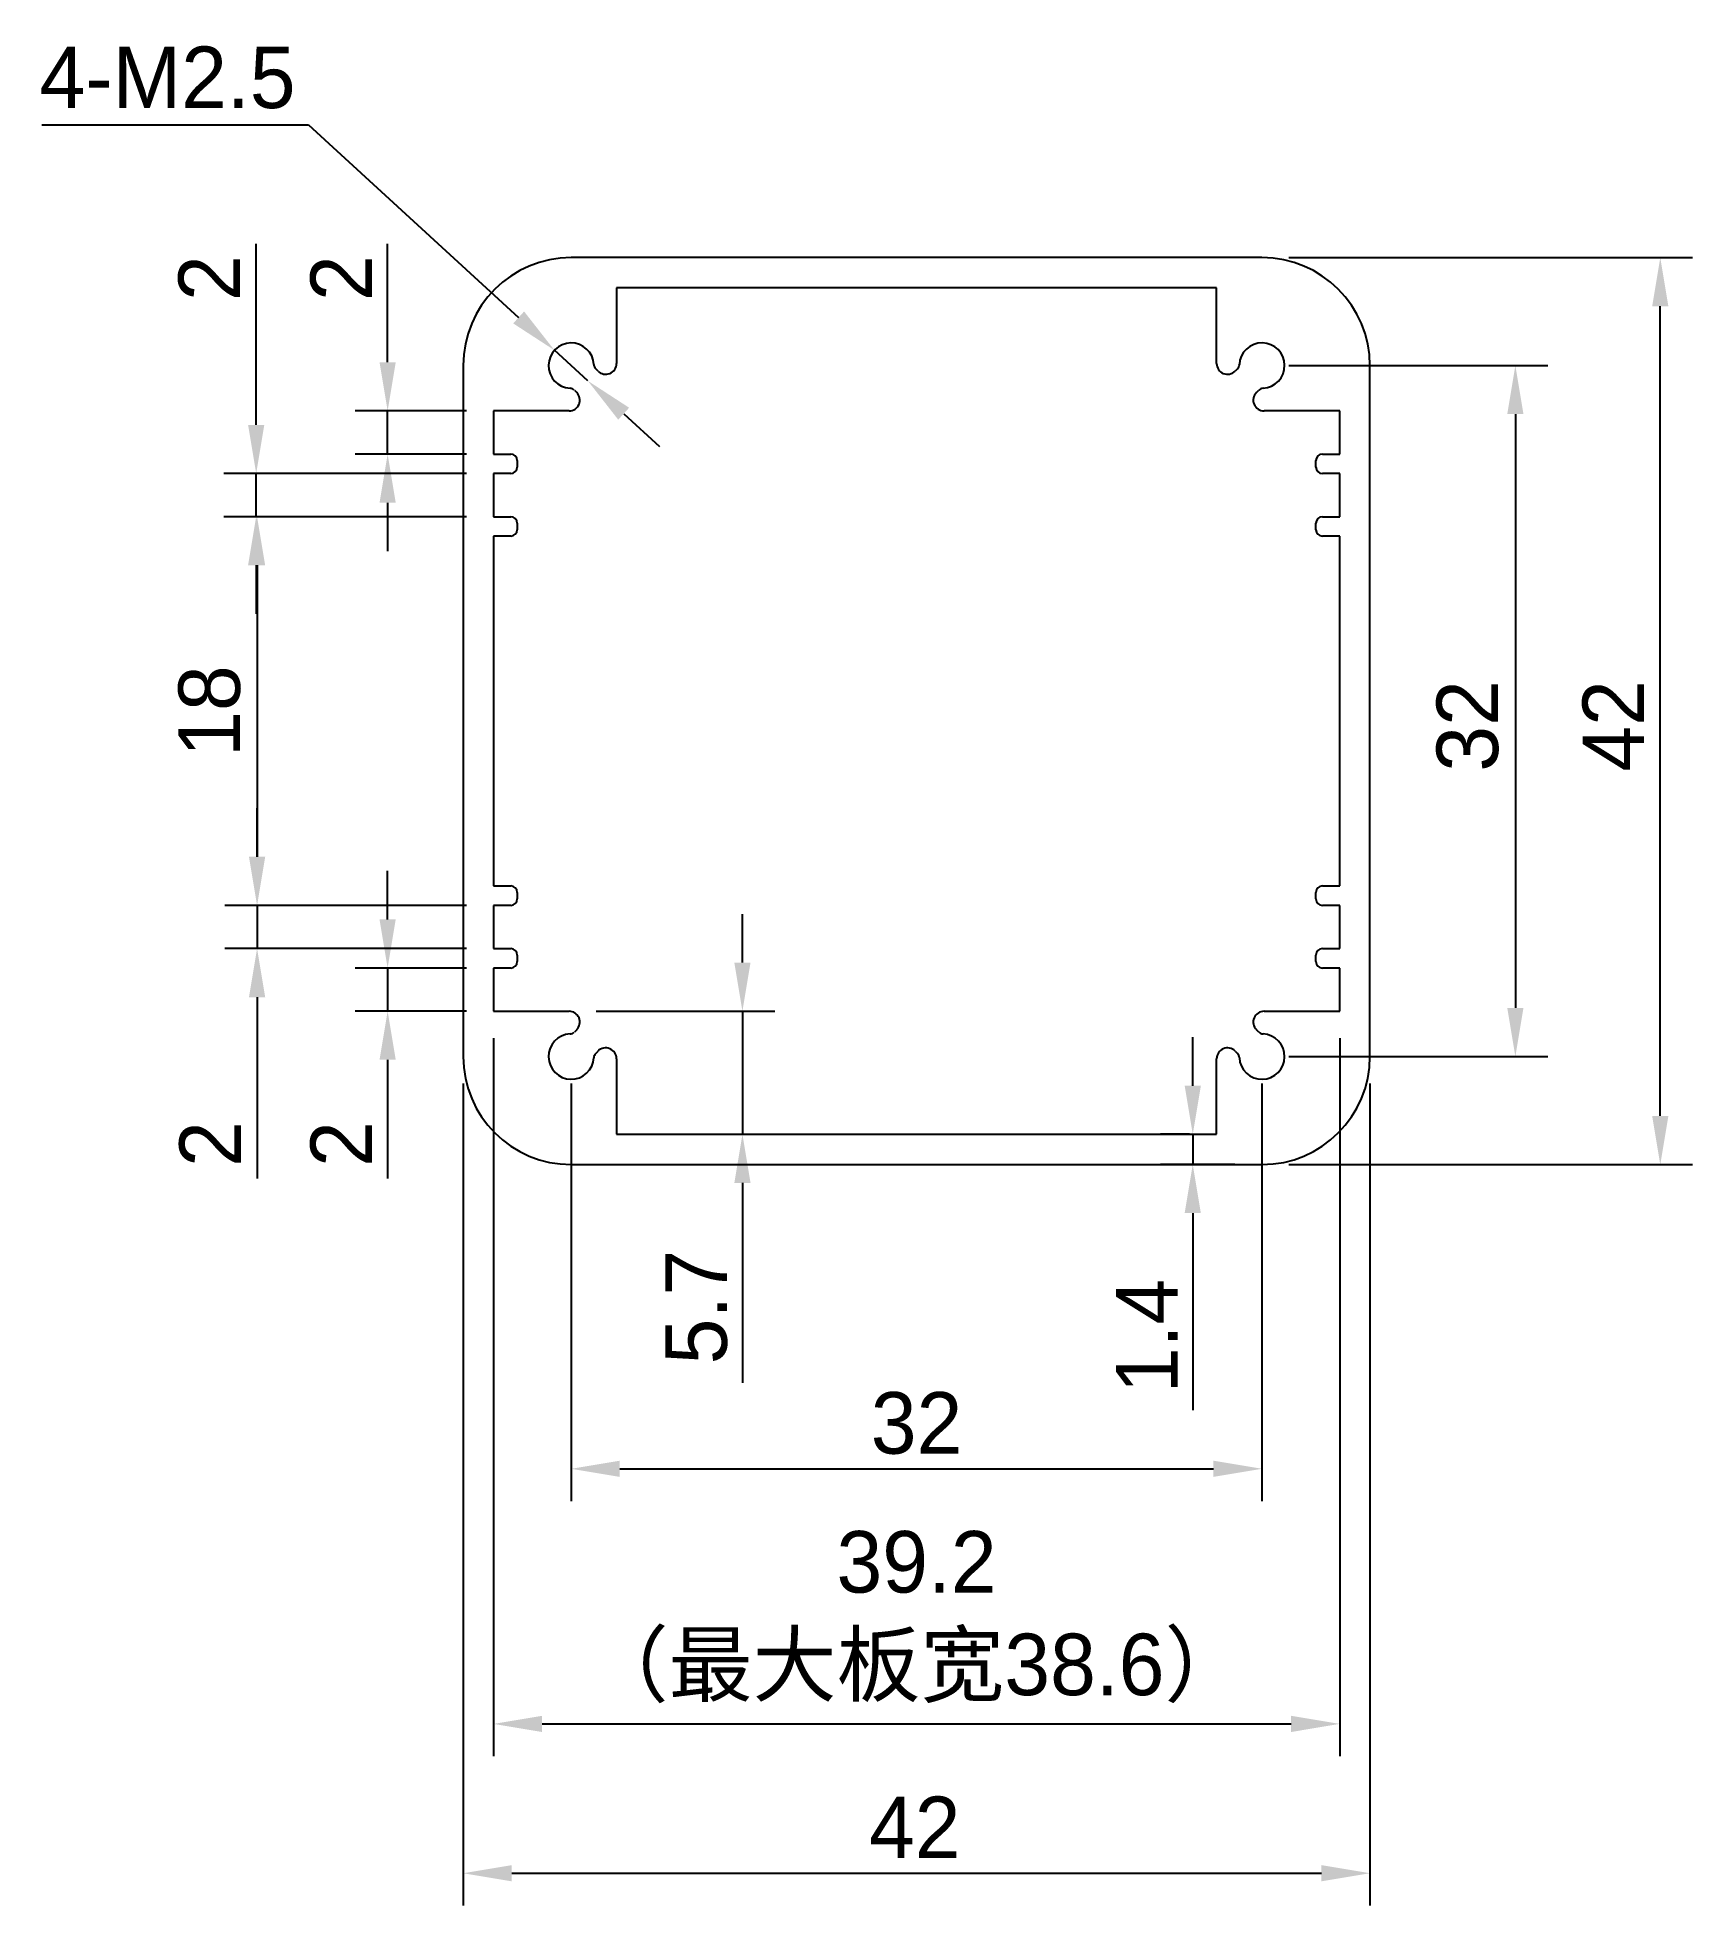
# Model space of a CAD drawing. Header units: millimetres. Extents: x 16359.4 to 16436.1, y -3034.1 to -2947.5.
import ezdxf

# ---------------------------------------------------------------- set-up
doc = ezdxf.new("R2010")
doc.units = ezdxf.units.MM
doc.header["$LTSCALE"] = 0.5
doc.header["$PDMODE"] = 35
for name, color, linetype, lineweight in [('字母颜色', 30, 'Continuous', 25), ('标注线', 7, 'Continuous', 13), ('粗实线', 7, 'Continuous', 25)]:
    doc.layers.add(name, color=color, linetype=linetype, lineweight=lineweight)
doc.styles.get("Standard").update_dxf_attribs({"font": ''})
doc.styles.get('Standard').set_extended_font_data('思源黑体 Normal')
doc.dimstyles.new('1比1 文字2.85', dxfattribs={"dimtxt": 2.85, "dimasz": 2.25, "dimexe": 1.5, "dimexo": 1.25, "dimgap": 0.7, "dimtad": 1, "dimdec": 1, "dimdsep": 46, "dimtxsty": 'Standard', "dimcen": 1.8, "dimadec": 0, "dimazin": 0, "dimtfac": 1, "dimtdec": 1, "dimtmove": 0, "dimatfit": 3, "dimfxl": 1, "dimarcsym": 0})
doc.dimstyles.new('1比1 文字2.85直径', dxfattribs={"dimtxt": 2.85, "dimasz": 2.25, "dimexe": 1.5, "dimexo": 1.25, "dimgap": 0.7, "dimtad": 1, "dimtih": 1, "dimtoh": 1, "dimdec": 1, "dimdsep": 46, "dimtxsty": 'Standard', "dimcen": 1.8, "dimadec": 0, "dimazin": 0, "dimtfac": 1, "dimtdec": 1, "dimtmove": 0, "dimatfit": 3, "dimfxl": 1, "dimarcsym": 0})

# ---------------------------------------------------------------- blocks, each defined once
blk = doc.blocks.new('*D81')
at = {"layer": 'Defpoints', "color": 0, "ltscale": 0.1}
for p in [(16379.158, -2994.74), (16421.158, -2994.74), (16421.158, -3032.558)]:
    blk.add_point(p, dxfattribs=at)
at = {"layer": '标注线', "color": 0, "lineweight": -2, "ltscale": 0.1}
for p, q in [((16379.158, -2995.99), (16379.158, -3034.058)), ((16421.158, -2995.99), (16421.158, -3034.058)), ((16381.408, -3032.558), (16418.908, -3032.558))]:
    blk.add_line(p, q, dxfattribs=at)
at = {"layer": '标注线', "color": 0, "ltscale": 0.1}
for points in [[(16381.408, -3032.183), (16381.408, -3032.933), (16379.158, -3032.558)], [(16418.908, -3032.183), (16418.908, -3032.933), (16421.158, -3032.558)]]:
    blk.add_solid(points, dxfattribs=at)
at = {"layer": '标注线', "color": 0, "ltscale": 0.1, "insert": (16400.073, -3029.008), "char_height": 2.85, "attachment_point": 2}
blk.add_mtext('42', dxfattribs=at)
blk = doc.blocks.new('*D82')
at = {"layer": 'Defpoints', "color": 0, "ltscale": 0.1}
for p in [(16384.158, -2994.74), (16416.158, -2994.74), (16416.158, -3013.829)]:
    blk.add_point(p, dxfattribs=at)
at = {"layer": '标注线', "color": 0, "lineweight": -2, "ltscale": 0.1}
for p, q in [((16384.158, -2995.99), (16384.158, -3015.329)), ((16416.158, -2995.99), (16416.158, -3015.329)), ((16386.408, -3013.829), (16413.908, -3013.829))]:
    blk.add_line(p, q, dxfattribs=at)
at = {"layer": '标注线', "color": 0, "ltscale": 0.1}
for points in [[(16386.408, -3013.454), (16386.408, -3014.204), (16384.158, -3013.829)], [(16413.908, -3013.454), (16413.908, -3014.204), (16416.158, -3013.829)]]:
    blk.add_solid(points, dxfattribs=at)
at = {"layer": '标注线', "color": 0, "ltscale": 0.1, "insert": (16400.158, -3010.279), "char_height": 2.85, "attachment_point": 2}
blk.add_mtext('32', dxfattribs=at)
blk = doc.blocks.new('*D83')
at = {"layer": 'Defpoints', "color": 0, "ltscale": 0.1}
for p in [(16412.952, -2998.34), (16414.058, -2998.34), (16416.158, -2999.74)]:
    blk.add_point(p, dxfattribs=at)
at = {"layer": '标注线', "color": 0, "lineweight": -2, "ltscale": 0.1}
for p, q in [((16412.952, -2996.09), (16412.952, -2993.84)), ((16412.808, -2998.34), (16411.452, -2998.34)), ((16412.952, -2998.34), (16412.952, -2999.74)), ((16414.908, -2999.74), (16411.452, -2999.74)), ((16412.952, -3001.99), (16412.952, -3011.118))]:
    blk.add_line(p, q, dxfattribs=at)
at = {"layer": '标注线', "color": 0, "ltscale": 0.1}
for points in [[(16412.577, -2996.09), (16413.327, -2996.09), (16412.952, -2998.34)], [(16412.577, -3001.99), (16413.327, -3001.99), (16412.952, -2999.74)]]:
    blk.add_solid(points, dxfattribs=at)
at = {"layer": '标注线', "color": 0, "ltscale": 0.1, "insert": (16409.402, -3007.679), "char_height": 2.85, "attachment_point": 2, "rotation": 90}
blk.add_mtext('1.4', dxfattribs=at)
blk = doc.blocks.new('*D84')
at = {"layer": 'Defpoints', "color": 0, "ltscale": 0.1}
for p in [(16416.158, -2957.74), (16434.608, -2957.74), (16416.158, -2999.74)]:
    blk.add_point(p, dxfattribs=at)
at = {"layer": '标注线', "color": 0, "lineweight": -2, "ltscale": 0.1}
for p, q in [((16417.408, -2957.74), (16436.108, -2957.74)), ((16434.608, -2997.49), (16434.608, -2959.99)), ((16417.408, -2999.74), (16436.108, -2999.74))]:
    blk.add_line(p, q, dxfattribs=at)
at = {"layer": '标注线', "color": 0, "ltscale": 0.1}
for points in [[(16434.233, -2959.99), (16434.983, -2959.99), (16434.608, -2957.74)], [(16434.233, -2997.49), (16434.983, -2997.49), (16434.608, -2999.74)]]:
    blk.add_solid(points, dxfattribs=at)
at = {"layer": '标注线', "color": 0, "ltscale": 0.1, "insert": (16431.007, -2979.429), "char_height": 2.85, "attachment_point": 2, "rotation": 90}
blk.add_mtext('42', dxfattribs=at)
blk = doc.blocks.new('*D85')
at = {"layer": 'Defpoints', "color": 0, "ltscale": 0.1}
for p in [(16416.158, -2962.74), (16416.158, -2994.74), (16427.896, -2994.74)]:
    blk.add_point(p, dxfattribs=at)
at = {"layer": '标注线', "color": 0, "lineweight": -2, "ltscale": 0.1}
for p, q in [((16417.408, -2962.74), (16429.396, -2962.74)), ((16427.896, -2964.99), (16427.896, -2992.49)), ((16417.408, -2994.74), (16429.396, -2994.74))]:
    blk.add_line(p, q, dxfattribs=at)
at = {"layer": '标注线', "color": 0, "ltscale": 0.1}
for points in [[(16427.521, -2964.99), (16428.271, -2964.99), (16427.896, -2962.74)], [(16427.521, -2992.49), (16428.271, -2992.49), (16427.896, -2994.74)]]:
    blk.add_solid(points, dxfattribs=at)
at = {"layer": '标注线', "color": 0, "ltscale": 0.1, "insert": (16424.245, -2979.429), "char_height": 2.85, "attachment_point": 2, "rotation": 90}
blk.add_mtext('32', dxfattribs=at)
blk = doc.blocks.new('*D86')
at = {"layer": 'Defpoints', "color": 0, "ltscale": 0.1}
for p in [(16380.558, -2987.74), (16369.609, -2989.74), (16380.558, -2989.74)]:
    blk.add_point(p, dxfattribs=at)
at = {"layer": '标注线', "color": 0, "lineweight": -2, "ltscale": 0.1}
for p, q in [((16369.609, -2985.49), (16369.609, -2983.24)), ((16379.308, -2987.74), (16368.109, -2987.74)), ((16369.609, -2987.74), (16369.609, -2989.74)), ((16379.308, -2989.74), (16368.109, -2989.74)), ((16369.609, -2991.99), (16369.609, -3000.382))]:
    blk.add_line(p, q, dxfattribs=at)
at = {"layer": '标注线', "color": 0, "ltscale": 0.1}
for points in [[(16369.234, -2985.49), (16369.984, -2985.49), (16369.609, -2987.74)], [(16369.234, -2991.99), (16369.984, -2991.99), (16369.609, -2989.74)]]:
    blk.add_solid(points, dxfattribs=at)
at = {"layer": '标注线', "color": 0, "ltscale": 0.1, "insert": (16366.009, -2998.79), "char_height": 2.85, "attachment_point": 2, "rotation": 90}
blk.add_mtext('2', dxfattribs=at)
blk = doc.blocks.new('*D87')
at = {"layer": 'Defpoints', "color": 0, "ltscale": 0.1}
for p in [(16380.558, -2967.74), (16369.567, -2969.74), (16380.558, -2969.74)]:
    blk.add_point(p, dxfattribs=at)
at = {"layer": '标注线', "color": 0, "lineweight": -2, "ltscale": 0.1}
for p, q in [((16369.567, -2965.49), (16369.567, -2957.099)), ((16379.308, -2967.74), (16368.067, -2967.74)), ((16369.567, -2969.74), (16369.567, -2967.74)), ((16379.308, -2969.74), (16368.067, -2969.74)), ((16369.567, -2971.99), (16369.567, -2974.24))]:
    blk.add_line(p, q, dxfattribs=at)
at = {"layer": '标注线', "color": 0, "ltscale": 0.1}
for points in [[(16369.192, -2965.49), (16369.942, -2965.49), (16369.567, -2967.74)], [(16369.192, -2971.99), (16369.942, -2971.99), (16369.567, -2969.74)]]:
    blk.add_solid(points, dxfattribs=at)
at = {"layer": '标注线', "color": 0, "ltscale": 0.1, "insert": (16365.966, -2958.69), "char_height": 2.85, "attachment_point": 2, "rotation": 90}
blk.add_mtext('2', dxfattribs=at)
blk = doc.blocks.new('*D88')
at = {"layer": 'Defpoints', "color": 0, "ltscale": 0.1}
for p in [(16380.558, -2969.74), (16369.609, -2987.74), (16380.558, -2987.74)]:
    blk.add_point(p, dxfattribs=at)
at = {"layer": '标注线', "color": 0, "lineweight": -2, "ltscale": 0.1}
for p, q in [((16379.308, -2969.74), (16368.109, -2969.74)), ((16369.609, -2971.99), (16369.609, -2985.49)), ((16379.308, -2987.74), (16368.109, -2987.74))]:
    blk.add_line(p, q, dxfattribs=at)
at = {"layer": '标注线', "color": 0, "ltscale": 0.1}
for points in [[(16369.234, -2971.99), (16369.984, -2971.99), (16369.609, -2969.74)], [(16369.234, -2985.49), (16369.984, -2985.49), (16369.609, -2987.74)]]:
    blk.add_solid(points, dxfattribs=at)
at = {"layer": '标注线', "color": 0, "ltscale": 0.1, "insert": (16365.966, -2978.74), "char_height": 2.85, "attachment_point": 2, "rotation": 90}
blk.add_mtext('18', dxfattribs=at)
blk = doc.blocks.new('*D89')
at = {"layer": 'Defpoints', "color": 0, "ltscale": 0.1}
for p in [(16375.656, -2964.84), (16380.558, -2964.84), (16380.558, -2966.84)]:
    blk.add_point(p, dxfattribs=at)
at = {"layer": '标注线', "color": 0, "lineweight": -2, "ltscale": 0.1}
for p, q in [((16375.656, -2962.59), (16375.656, -2957.099)), ((16379.308, -2964.84), (16374.156, -2964.84)), ((16375.656, -2966.84), (16375.656, -2964.84)), ((16379.308, -2966.84), (16374.156, -2966.84)), ((16375.656, -2969.09), (16375.656, -2971.34))]:
    blk.add_line(p, q, dxfattribs=at)
at = {"layer": '标注线', "color": 0, "ltscale": 0.1}
for points in [[(16375.281, -2962.59), (16376.031, -2962.59), (16375.656, -2964.84)], [(16375.281, -2969.09), (16376.031, -2969.09), (16375.656, -2966.84)]]:
    blk.add_solid(points, dxfattribs=at)
at = {"layer": '标注线', "color": 0, "ltscale": 0.1, "insert": (16373.506, -2958.69), "char_height": 2.85, "attachment_point": 5, "rotation": 90}
blk.add_mtext('2', dxfattribs=at)
blk = doc.blocks.new('*D90')
at = {"layer": 'Defpoints', "color": 0, "ltscale": 0.1}
for p in [(16383.384, -2962.031), (16384.932, -2963.449)]:
    blk.add_point(p, dxfattribs=at)
at = {"layer": '标注线', "color": 0, "lineweight": -2, "ltscale": 0.1}
for p, q in [((16359.639, -2951.588), (16371.984, -2951.588)), ((16371.984, -2951.588), (16381.725, -2960.511)), ((16384.932, -2963.449), (16383.384, -2962.031)), ((16386.592, -2964.969), (16388.251, -2966.489))]:
    blk.add_line(p, q, dxfattribs=at)
at = {"layer": '标注线', "color": 0, "ltscale": 0.1}
for points in [[(16381.978, -2960.235), (16381.472, -2960.788), (16383.384, -2962.031)], [(16386.845, -2964.693), (16386.338, -2965.246), (16384.932, -2963.449)]]:
    blk.add_solid(points, dxfattribs=at)
at = {"layer": '标注线', "color": 0, "ltscale": 0.1, "insert": (16365.461, -2949.412), "char_height": 2.85, "attachment_point": 5}
blk.add_mtext('4-M2.5', dxfattribs=at)
blk = doc.blocks.new('*D91')
at = {"layer": 'Defpoints', "color": 0, "ltscale": 0.1}
for p in [(16380.558, -2990.64), (16375.656, -2992.64), (16380.558, -2992.64)]:
    blk.add_point(p, dxfattribs=at)
at = {"layer": '标注线', "color": 0, "lineweight": -2, "ltscale": 0.1}
for p, q in [((16375.656, -2988.39), (16375.656, -2986.14)), ((16379.308, -2990.64), (16374.156, -2990.64)), ((16375.656, -2990.64), (16375.656, -2992.64)), ((16379.308, -2992.64), (16374.156, -2992.64)), ((16375.656, -2994.89), (16375.656, -3000.382))]:
    blk.add_line(p, q, dxfattribs=at)
at = {"layer": '标注线', "color": 0, "ltscale": 0.1}
for points in [[(16375.281, -2988.39), (16376.031, -2988.39), (16375.656, -2990.64)], [(16375.281, -2994.89), (16376.031, -2994.89), (16375.656, -2992.64)]]:
    blk.add_solid(points, dxfattribs=at)
at = {"layer": '标注线', "color": 0, "ltscale": 0.1, "insert": (16373.506, -2998.79), "char_height": 2.85, "attachment_point": 5, "rotation": 90}
blk.add_mtext('2', dxfattribs=at)
blk = doc.blocks.new('*D92')
at = {"layer": 'Defpoints', "color": 0, "ltscale": 0.1}
for p in [(16384.061, -2992.64), (16386.258, -2998.34), (16392.091, -2998.34)]:
    blk.add_point(p, dxfattribs=at)
at = {"layer": '标注线', "color": 0, "lineweight": -2, "ltscale": 0.1}
for p, q in [((16392.091, -2990.39), (16392.091, -2988.14)), ((16385.311, -2992.64), (16393.591, -2992.64)), ((16392.091, -2992.64), (16392.091, -2998.34)), ((16387.508, -2998.34), (16393.591, -2998.34)), ((16392.091, -3000.59), (16392.091, -3009.845))]:
    blk.add_line(p, q, dxfattribs=at)
at = {"layer": '标注线', "color": 0, "ltscale": 0.1}
for points in [[(16391.716, -2990.39), (16392.466, -2990.39), (16392.091, -2992.64)], [(16391.716, -3000.59), (16392.466, -3000.59), (16392.091, -2998.34)]]:
    blk.add_solid(points, dxfattribs=at)
at = {"layer": '标注线', "color": 0, "ltscale": 0.1, "insert": (16389.966, -3006.343), "char_height": 2.85, "attachment_point": 5, "rotation": 90}
blk.add_mtext('5.7', dxfattribs=at)
blk = doc.blocks.new('*D93')
at = {"layer": 'Defpoints', "color": 0, "ltscale": 0.1}
for p in [(16380.558, -2992.64), (16419.758, -2992.64), (16419.758, -3025.643)]:
    blk.add_point(p, dxfattribs=at)
at = {"layer": '字母颜色', "color": 0, "lineweight": -2, "ltscale": 0.1}
for p, q in [((16380.558, -2993.89), (16380.558, -3027.143)), ((16419.758, -2993.89), (16419.758, -3027.143)), ((16382.808, -3025.643), (16417.508, -3025.643))]:
    blk.add_line(p, q, dxfattribs=at)
at = {"layer": '字母颜色', "color": 0, "ltscale": 0.1}
for points in [[(16382.808, -3025.268), (16382.808, -3026.018), (16380.558, -3025.643)], [(16417.508, -3025.268), (16417.508, -3026.018), (16419.758, -3025.643)]]:
    blk.add_solid(points, dxfattribs=at)
at = {"layer": '字母颜色', "color": 0, "ltscale": 0.1, "insert": (16400.158, -3020.699), "char_height": 2.85, "attachment_point": 5}
blk.add_mtext('39.2\\P{\\fSimSun|b0|i0|c134|p2;（最大板宽}38.6{\\fSimSun|b0|i0|c134|p2;）}', dxfattribs=at)

msp = doc.modelspace()

# ---------------------------------------------------------------- linework, layer by layer
at = {"layer": '粗实线'}
for p, q in [((16416.158, -2957.74), (16384.158, -2957.74)), ((16414.058, -2959.14), (16386.258, -2959.14)), ((16386.258, -2959.14), (16386.258, -2962.643)), ((16414.058, -2962.643), (16414.058, -2959.14)), ((16379.158, -2962.74), (16379.158, -2994.74)), ((16385.405, -2962.997), (16385.295, -2962.886)), ((16415.022, -2962.886), (16414.912, -2962.997)), ((16421.158, -2994.74), (16421.158, -2962.74)), ((16384.305, -2963.876), (16384.415, -2963.987)), ((16415.902, -2963.987), (16416.012, -2963.876)), ((16384.061, -2964.84), (16380.558, -2964.84)), ((16380.558, -2964.84), (16380.558, -2966.84)), ((16419.758, -2964.84), (16416.255, -2964.84)), ((16419.758, -2966.84), (16419.758, -2964.84)), ((16380.558, -2966.84), (16381.358, -2966.84)), ((16381.658, -2967.14), (16381.658, -2967.44)), ((16418.658, -2967.44), (16418.658, -2967.14)), ((16418.958, -2966.84), (16419.758, -2966.84)), ((16381.358, -2967.74), (16380.558, -2967.74)), ((16380.558, -2967.74), (16380.558, -2969.74)), ((16419.758, -2967.74), (16418.958, -2967.74)), ((16419.758, -2969.74), (16419.758, -2967.74)), ((16380.558, -2969.74), (16381.358, -2969.74)), ((16381.658, -2970.04), (16381.658, -2970.34)), ((16418.658, -2970.34), (16418.658, -2970.04)), ((16418.958, -2969.74), (16419.758, -2969.74)), ((16381.358, -2970.64), (16380.558, -2970.64)), ((16380.558, -2970.64), (16380.558, -2986.84)), ((16419.758, -2970.64), (16418.958, -2970.64)), ((16419.758, -2986.84), (16419.758, -2970.64)), ((16380.558, -2986.84), (16381.358, -2986.84)), ((16381.658, -2987.14), (16381.658, -2987.44)), ((16418.658, -2987.44), (16418.658, -2987.14)), ((16418.958, -2986.84), (16419.758, -2986.84)), ((16381.358, -2987.74), (16380.558, -2987.74)), ((16380.558, -2987.74), (16380.558, -2989.74)), ((16419.758, -2987.74), (16418.958, -2987.74)), ((16419.758, -2989.74), (16419.758, -2987.74)), ((16380.558, -2989.74), (16381.358, -2989.74)), ((16418.958, -2989.74), (16419.758, -2989.74)), ((16381.358, -2990.64), (16380.558, -2990.64)), ((16380.558, -2990.64), (16380.558, -2992.64)), ((16381.658, -2990.04), (16381.658, -2990.34)), ((16418.658, -2990.34), (16418.658, -2990.04)), ((16419.758, -2990.64), (16418.958, -2990.64)), ((16419.758, -2992.64), (16419.758, -2990.64)), ((16380.558, -2992.64), (16384.061, -2992.64)), ((16416.255, -2992.64), (16419.758, -2992.64)), ((16384.415, -2993.494), (16384.305, -2993.604)), ((16416.012, -2993.604), (16415.902, -2993.494)), ((16385.295, -2994.594), (16385.405, -2994.484)), ((16386.258, -2994.837), (16386.258, -2998.34)), ((16414.058, -2998.34), (16414.058, -2994.837)), ((16414.912, -2994.484), (16415.022, -2994.594)), ((16386.258, -2998.34), (16414.058, -2998.34)), ((16384.158, -2999.74), (16416.158, -2999.74))]:
    msp.add_line(p, q, dxfattribs=at)
for centre, radius, start, end in [((16384.158, -2962.74), 5, 90, 180), ((16416.158, -2962.74), 5, 0, 90), ((16384.158, -2962.74), 1.05, 2.79455, 267.20545), ((16416.158, -2962.74), 1.05, 272.79455, 177.20545), ((16385.507, -2962.674), 0.3, 182.79455, 225), ((16385.758, -2962.643), 0.5, 225, 0), ((16414.558, -2962.643), 0.5, 180, 315), ((16414.81, -2962.674), 0.3, 315, 357.20545), ((16384.061, -2964.34), 0.5, 270, 45), ((16384.092, -2964.089), 0.3, 45, 87.20545), ((16416.255, -2964.34), 0.5, 135, 270), ((16416.224, -2964.089), 0.3, 92.79455, 135), ((16381.358, -2967.14), 0.3, 0, 90), ((16381.358, -2967.44), 0.3, 270, 0), ((16418.958, -2967.14), 0.3, 90, 180), ((16418.958, -2967.44), 0.3, 180, 270), ((16381.358, -2970.04), 0.3, 360, 90), ((16418.958, -2970.04), 0.3, 90, 180), ((16381.358, -2970.34), 0.3, 270, 0), ((16418.958, -2970.34), 0.3, 180, 270), ((16381.358, -2987.14), 0.3, 0, 90), ((16418.958, -2987.14), 0.3, 90, 180), ((16381.358, -2987.44), 0.3, 270, 0), ((16418.958, -2987.44), 0.3, 180, 270), ((16381.358, -2990.04), 0.3, 360, 90), ((16418.958, -2990.04), 0.3, 90, 180), ((16381.358, -2990.34), 0.3, 270, 0), ((16418.958, -2990.34), 0.3, 180, 270), ((16384.061, -2993.14), 0.5, 315, 90), ((16416.255, -2993.14), 0.5, 90, 225), ((16384.158, -2994.74), 1.05, 92.79455, 357.20545), ((16384.092, -2993.392), 0.3, 272.79455, 315), ((16416.158, -2994.74), 1.05, 182.79455, 87.20545), ((16416.224, -2993.392), 0.3, 225, 267.20545), ((16384.158, -2994.74), 5, 180, 270), ((16385.507, -2994.806), 0.3, 135, 177.20545), ((16385.758, -2994.837), 0.5, 0, 135), ((16414.558, -2994.837), 0.5, 45, 180), ((16414.81, -2994.806), 0.3, 2.79455, 45), ((16416.158, -2994.74), 5, 270, 0)]:
    msp.add_arc(centre, radius, start, end, dxfattribs=at)

# ---------------------------------------------------------------- dimensions: what is measured, and where the dimension line sits
at = {"layer": '字母颜色', "ltscale": 0.1}
dim = msp.add_linear_dim(base=(16419.758, -3025.643), p1=(16380.558, -2992.64), p2=(16419.758, -2992.64), text='<>^J（最大板宽38.6）', dimstyle='1比1 文字2.85', dxfattribs=at)
dim.commit()
dim.dimension.update_dxf_attribs({"geometry": '*D93', "text_midpoint": (16400.158, -3025.643), "dimtype": 160})
at = {"layer": '标注线', "ltscale": 0.1}
dim = msp.add_diameter_dim_2p(p1=(16384.932, -2963.449), p2=(16383.384, -2962.031), text='4-M2.5', dimstyle='1比1 文字2.85直径', dxfattribs=at)
dim.commit()
dim.dimension.update_dxf_attribs({"geometry": '*D90', "text_midpoint": (16365.461, -2951.588), "dimtype": 163})
for base, p1, p2, picture, middle in [((16369.567, -2969.74), (16380.558, -2967.74), (16380.558, -2969.74), '*D87', (16369.567, -2958.69)), ((16375.656, -2964.84), (16380.558, -2966.84), (16380.558, -2964.84), '*D89', (16375.656, -2958.69)), ((16434.608, -2957.74), (16416.158, -2999.74), (16416.158, -2957.74), '*D84', (16434.608, -2979.429)), ((16427.896, -2994.74), (16416.158, -2962.74), (16416.158, -2994.74), '*D85', (16427.896, -2979.429)), ((16369.609, -2987.74), (16380.558, -2969.74), (16380.558, -2987.74), '*D88', (16369.609, -2978.74)), ((16369.609, -2989.74), (16380.558, -2987.74), (16380.558, -2989.74), '*D86', (16369.609, -2998.79)), ((16375.656, -2992.64), (16380.558, -2990.64), (16380.558, -2992.64), '*D91', (16375.656, -2998.79)), ((16392.091, -2998.34), (16384.061, -2992.64), (16386.258, -2998.34), '*D92', (16392.091, -3006.343)), ((16412.952, -2998.34), (16416.158, -2999.74), (16414.058, -2998.34), '*D83', (16412.952, -3007.679))]:
    dim = msp.add_linear_dim(base=base, p1=p1, p2=p2, angle=90, dimstyle='1比1 文字2.85', dxfattribs=at)
    dim.commit()
    dim.dimension.update_dxf_attribs({"geometry": picture, "text_midpoint": middle, "dimtype": 160})
for base, p1, p2, picture, middle in [((16421.158, -3032.558), (16379.158, -2994.74), (16421.158, -2994.74), '*D81', (16400.073, -3032.558)), ((16416.158, -3013.829), (16384.158, -2994.74), (16416.158, -2994.74), '*D82', (16400.158, -3013.829))]:
    dim = msp.add_linear_dim(base=base, p1=p1, p2=p2, dimstyle='1比1 文字2.85', dxfattribs=at)
    dim.commit()
    dim.dimension.update_dxf_attribs({"geometry": picture, "text_midpoint": middle, "dimtype": 160})

doc.saveas('drawing.dxf')
